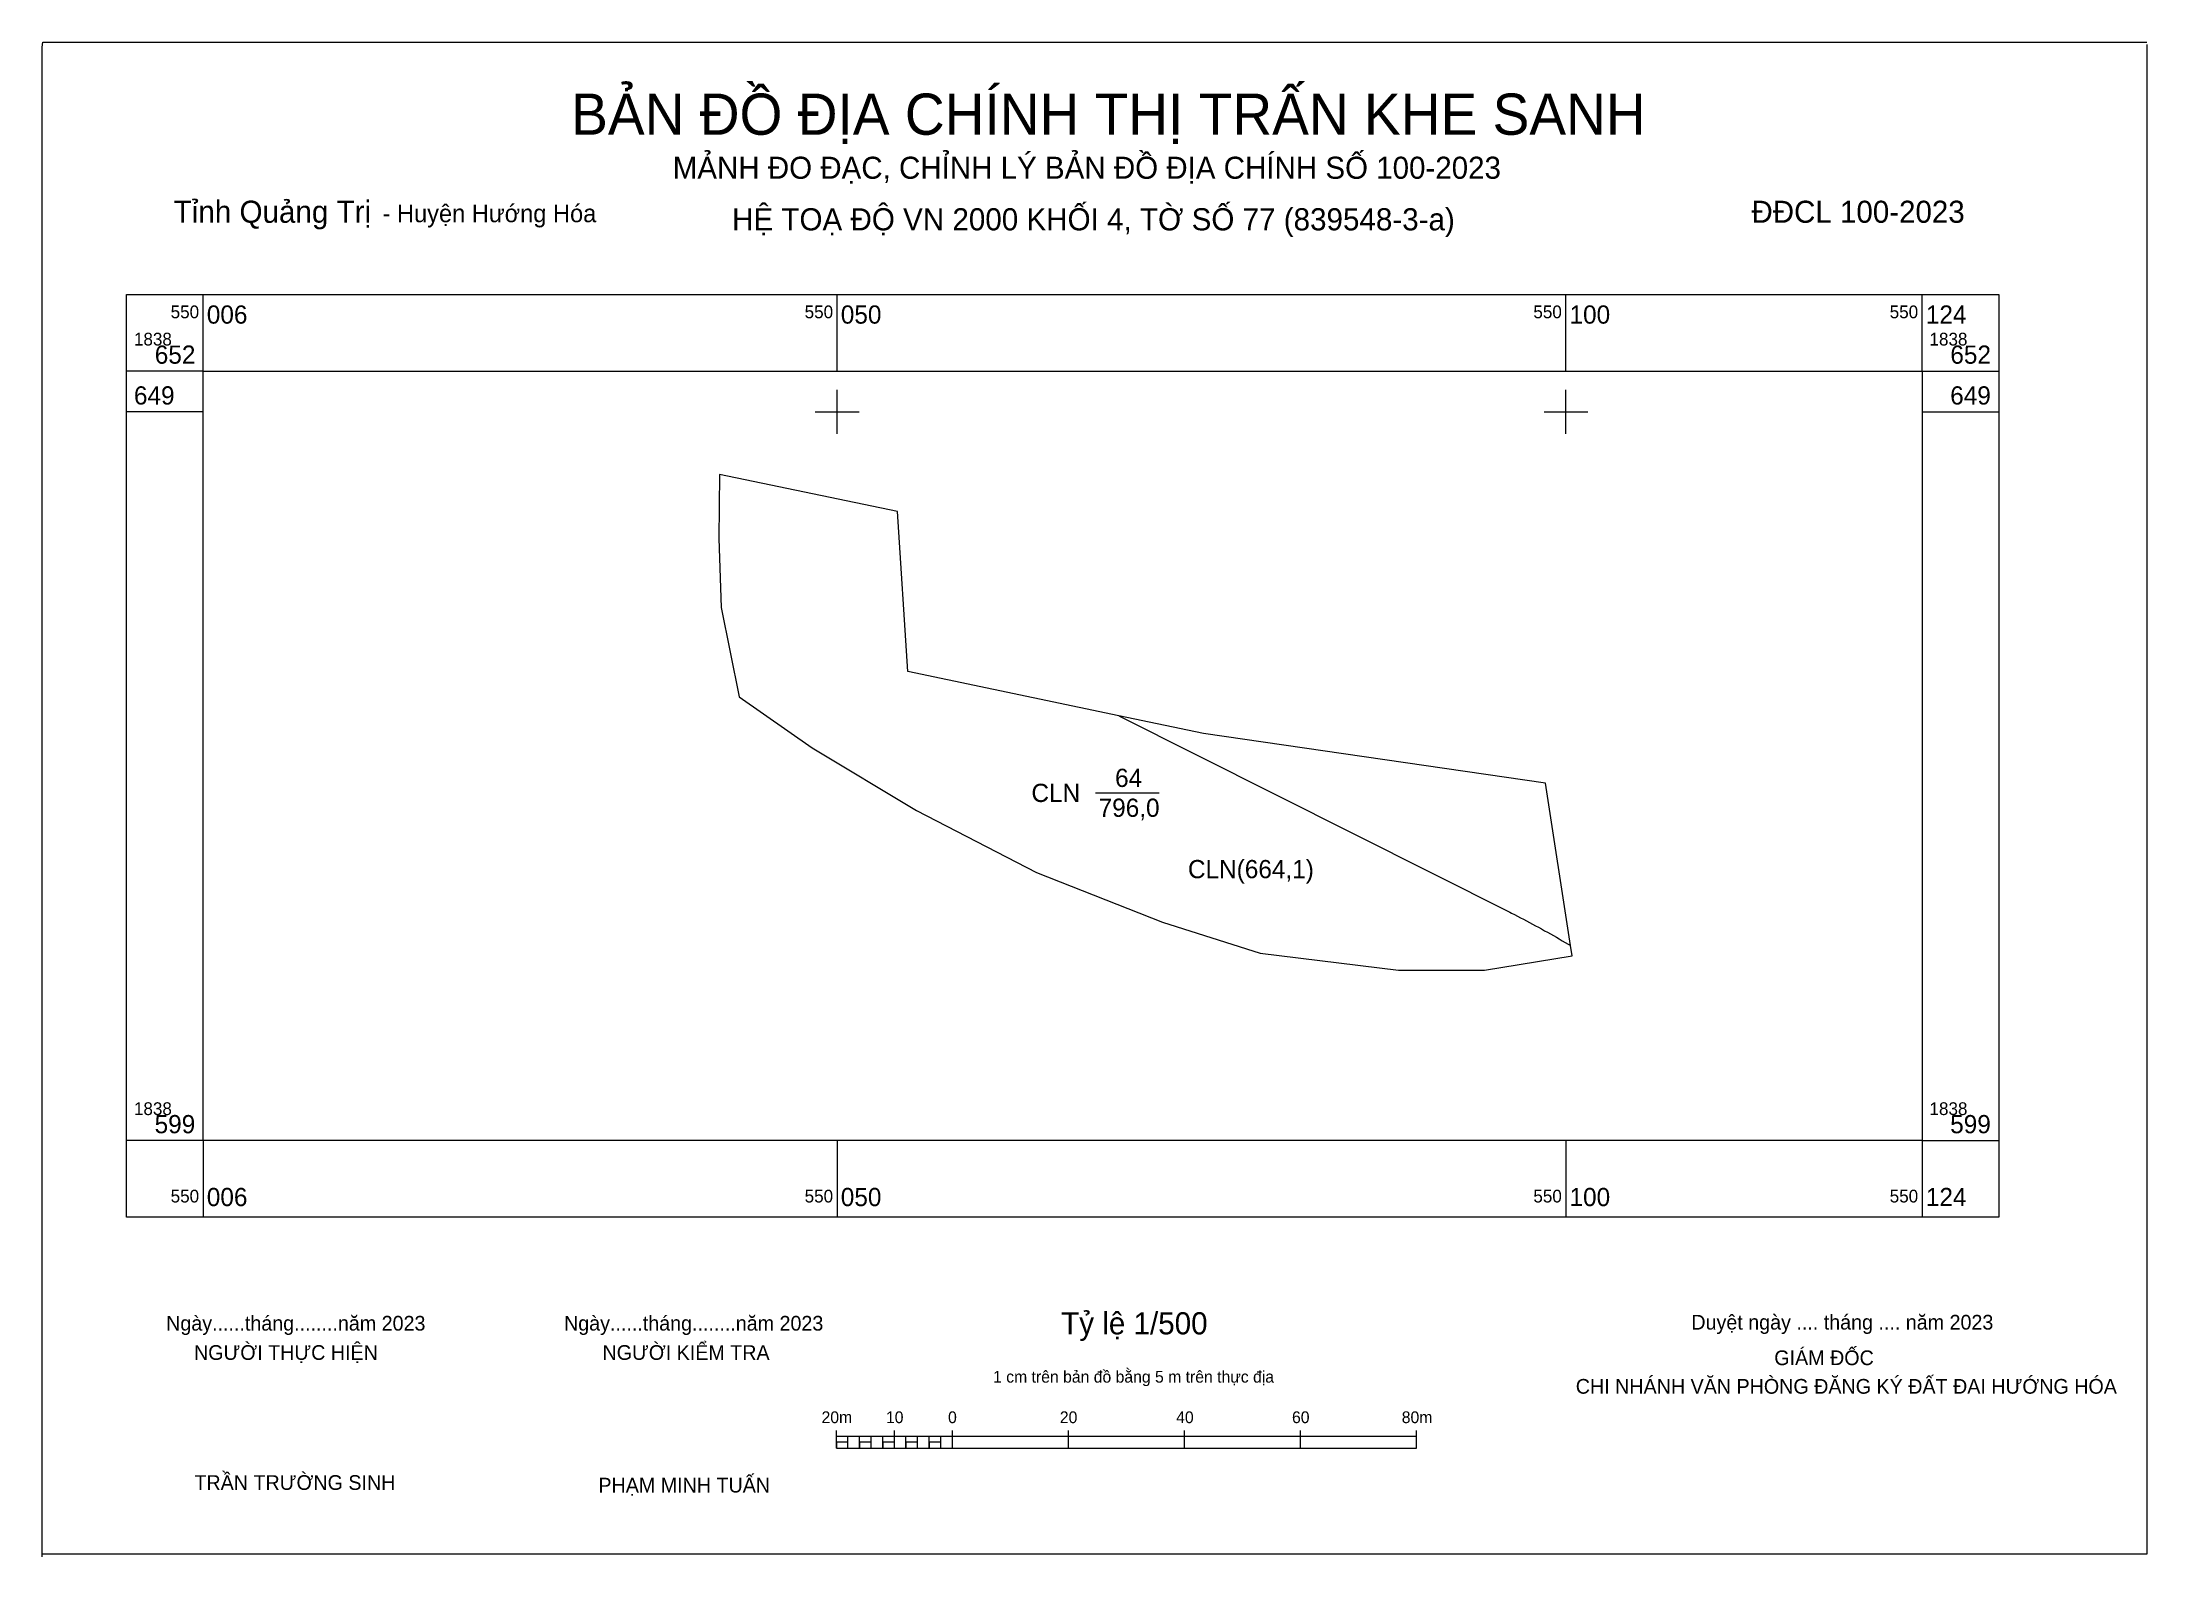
# Model space of a CAD drawing. Extents: x 549995 to 550140, y 1838571 to 1838675.
import ezdxf

# ---------------------------------------------------------------- set-up
doc = ezdxf.new("R2010")
doc.units = 0
for name, color, linetype in [('Level 10', 7, 'Continuous'), ('Level 11', 7, 'Continuous'), ('Level 13', 7, 'Continuous'), ('Level 2', 7, 'Continuous'), ('Level 50', 7, 'Continuous'), ('Level 63', 7, 'Continuous')]:
    doc.layers.add(name, color=color, linetype=linetype)

msp = doc.modelspace()

# ---------------------------------------------------------------- linework, layer by layer
at = {"layer": 'Level 10'}
msp.add_lwpolyline([(550100.43, 1838612.64), (550100.32, 1838613.35), (550098.61, 1838624.48), (550075.13, 1838627.9), (550069.33, 1838629.12), (550054.84, 1838632.16), (550054.14, 1838643.14), (550041.92, 1838645.67), (550041.89, 1838641.27), (550042.04, 1838636.55), (550043.28, 1838630.42), (550048.29, 1838626.92), (550055.44, 1838622.62), (550063.67, 1838618.37), (550072.33, 1838614.95), (550079.02, 1838612.82), (550088.51, 1838611.67), (550094.42, 1838611.65), (550100.43, 1838612.64)], dxfattribs=at)
at = {"layer": 'Level 11'}
for p, q in [((549995.45, 1838674.99), (549995.49, 1838675.34)), ((549995.45, 1838571.4), (549995.45, 1838674.99)), ((549995.49, 1838675.34), (550139.86, 1838675.34)), ((550139.87, 1838675.18), (550139.87, 1838571.59)), ((550139.86, 1838571.59), (549995.49, 1838571.59))]:
    msp.add_line(p, q, dxfattribs=at)
at = {"layer": 'Level 13'}
msp.add_lwpolyline([(550067.73, 1838623.83), (550072.09, 1838623.83)], dxfattribs=at)
at = {"layer": 'Level 2'}
for p, q in [((550049.95, 1838578.87), (550049.95, 1838580.08)), ((550049.95, 1838579.68), (550089.76, 1838579.68)), ((550050.74, 1838578.87), (550050.74, 1838579.68)), ((550051.54, 1838578.87), (550051.54, 1838579.68)), ((550052.34, 1838578.87), (550052.34, 1838579.68)), ((550053.13, 1838578.87), (550053.13, 1838579.68)), ((550053.93, 1838578.87), (550053.93, 1838580.08)), ((550054.72, 1838578.87), (550054.72, 1838579.68)), ((550055.52, 1838578.87), (550055.52, 1838579.68)), ((550056.32, 1838578.87), (550056.32, 1838579.68)), ((550057.11, 1838578.87), (550057.11, 1838579.68)), ((550057.91, 1838578.87), (550057.91, 1838580.08)), ((550065.87, 1838578.87), (550065.87, 1838580.08)), ((550073.83, 1838578.87), (550073.83, 1838580.08)), ((550081.8, 1838578.87), (550081.8, 1838580.08)), ((550089.76, 1838578.87), (550089.76, 1838580.08)), ((550049.95, 1838578.87), (550089.76, 1838578.87))]:
    msp.add_line(p, q, dxfattribs=at)
for points in [[(550049.95, 1838578.87), (550050.74, 1838578.87), (550050.74, 1838579.27), (550049.95, 1838579.27)], [(550051.54, 1838578.87), (550052.34, 1838578.87), (550052.34, 1838579.27), (550051.54, 1838579.27)], [(550053.13, 1838578.87), (550053.93, 1838578.87), (550053.93, 1838579.27), (550053.13, 1838579.27)], [(550054.72, 1838578.87), (550055.52, 1838578.87), (550055.52, 1838579.27), (550054.72, 1838579.27)], [(550056.32, 1838578.87), (550057.11, 1838578.87), (550057.11, 1838579.27), (550056.32, 1838579.27)]]:
    msp.add_lwpolyline(points, close=True, dxfattribs=at)
at = {"layer": 'Level 50'}
msp.add_lwpolyline([(550069.33, 1838629.12), (550096.15, 1838615.63), (550096.26, 1838615.58), (550096.47, 1838615.47), (550096.68, 1838615.36), (550096.89, 1838615.26), (550097.09, 1838615.15), (550097.3, 1838615.04), (550097.51, 1838614.93), (550097.71, 1838614.82), (550097.92, 1838614.71), (550098.13, 1838614.6), (550098.33, 1838614.49), (550098.54, 1838614.37), (550098.74, 1838614.26), (550098.94, 1838614.15), (550099.15, 1838614.03), (550099.35, 1838613.92), (550099.55, 1838613.8), (550099.75, 1838613.68), (550099.96, 1838613.56), (550100.16, 1838613.45), (550100.32, 1838613.35)], dxfattribs=at)
at = {"layer": 'Level 63'}
for p, q in [((550006.5, 1838652.77), (550006.5, 1838658.02)), ((550050, 1838652.77), (550050, 1838658.02)), ((550100, 1838652.77), (550100, 1838658.02)), ((550124.45, 1838652.77), (550124.45, 1838658.02)), ((550006.5, 1838652.77), (550001.25, 1838652.77)), ((550124.45, 1838652.77), (550129.7, 1838652.77)), ((550050, 1838648.47), (550050, 1838651.47)), ((550100, 1838648.47), (550100, 1838651.47)), ((550006.5, 1838649.97), (550001.25, 1838649.97)), ((550048.5, 1838649.97), (550051.5, 1838649.97)), ((550098.5, 1838649.97), (550101.5, 1838649.97)), ((550124.45, 1838649.97), (550129.7, 1838649.97)), ((550006.5, 1838599.97), (550001.25, 1838599.97)), ((550006.5, 1838599.97), (550001.25, 1838599.97)), ((550006.5, 1838599.97), (550006.5, 1838594.72)), ((550050, 1838599.97), (550050, 1838594.72)), ((550100, 1838599.97), (550100, 1838594.72)), ((550124.45, 1838599.97), (550124.45, 1838594.72)), ((550124.45, 1838599.97), (550129.7, 1838599.97)), ((550124.45, 1838599.97), (550129.7, 1838599.97))]:
    msp.add_line(p, q, dxfattribs=at)
for points in [[(550001.25, 1838658.02), (550129.7, 1838658.02), (550129.7, 1838594.72), (550001.25, 1838594.72), (550001.25, 1838658.02)], [(550006.5, 1838652.77), (550124.45, 1838652.77), (550124.45, 1838599.97), (550006.5, 1838599.97), (550006.5, 1838652.77)]]:
    msp.add_lwpolyline(points, dxfattribs=at)

# ---------------------------------------------------------------- texts
at = {"layer": 'Level 13'}
for s, p in [('64', (550069.07, 1838624.23)), ('CLN ', (550063.33, 1838623.2)), ('796,0', (550067.94, 1838622.18))]:
    msp.add_text(s, height=1.25, dxfattribs=at).set_placement(p)
at = {"layer": 'Level 2'}
for s, height, p in [('BẢN ĐỒ ĐỊA CHÍNH THỊ TRẤN KHE SANH', 2.827, (550031.75, 1838668.98)), ('MẢNH ĐO ĐẠC, CHỈNH LÝ BẢN ĐỒ ĐỊA CHÍNH SỐ 100-2023', 1.5143, (550038.72, 1838665.96)), ('Tỉnh Quảng Trị', 1.5185, (550004.48, 1838662.94)), ('HỆ TOẠ ĐỘ VN 2000 KHỐI 4, TỜ SỐ 77 (839548-3-a)', 1.5185, (550042.79, 1838662.42)), (' ĐĐCL 100-2023', 1.5143, (550112.17, 1838662.94)), ('- Huyện Hướng Hóa', 1.2116, (550018.81, 1838662.98)), ('CLN(664,1)', 1.25, (550074.07, 1838617.97)), ('Ngày......tháng........năm 2023', 1.0099, (550003.96, 1838586.93)), ('Ngày......tháng........năm 2023', 1.0099, (550031.26, 1838586.93)), ('Tỷ lệ 1/500', 1.5189, (550065.37, 1838586.67)), ('Duyệt ngày .... tháng .... năm 2023', 1.0099, (550108.61, 1838587)), ('NGƯỜI THỰC HIỆN', 1.0099, (550005.87, 1838584.92)), ('NGƯỜI KIỂM TRA', 1.0099, (550033.9, 1838584.92)), ('GIÁM ĐỐC', 1.01, (550114.3, 1838584.56)), ('1 cm trên bản đồ bằng 5 m trên thực địa', 0.8078, (550060.7, 1838583.36)), ('CHI NHÁNH VĂN PHÒNG ĐĂNG KÝ ĐẤT ĐAI HƯỚNG HÓA', 1.0099, (550100.68, 1838582.6)), ('20m', 0.808, (550048.93, 1838580.58)), ('10', 0.808, (550053.35, 1838580.58)), ('0', 0.808, (550057.61, 1838580.58)), ('20', 0.808, (550065.28, 1838580.58)), ('40', 0.808, (550073.26, 1838580.58)), ('60', 0.808, (550081.21, 1838580.58)), ('80m', 0.808, (550088.74, 1838580.58)), ('TRẦN TRƯỜNG SINH', 1.0099, (550005.9, 1838576)), ('PHẠM MINH TUẤN', 1.0099, (550033.62, 1838575.82))]:
    msp.add_text(s, height=height, dxfattribs=at).set_placement(p)
at = {"layer": 'Level 63'}
for s, height, p in [('550', 0.875, (550004.27, 1838656.39)), ('006', 1.25, (550006.75, 1838656.02)), ('550', 0.875, (550047.77, 1838656.39)), ('050', 1.25, (550050.25, 1838656.02)), ('550', 0.875, (550097.77, 1838656.39)), ('100', 1.25, (550100.25, 1838656.02)), ('550', 0.875, (550122.22, 1838656.39)), ('124', 1.25, (550124.7, 1838656.02)), ('1838', 0.875, (550001.75, 1838654.52)), ('652', 1.25, (550003.18, 1838653.27)), ('1838', 0.875, (550124.95, 1838654.52)), ('652', 1.25, (550126.38, 1838653.27)), ('649', 1.25, (550001.75, 1838650.47)), ('649', 1.25, (550126.37, 1838650.47)), ('1838', 0.875, (550001.75, 1838601.72)), ('1838', 0.875, (550001.75, 1838601.72)), ('1838', 0.875, (550124.95, 1838601.72)), ('1838', 0.875, (550124.95, 1838601.72)), ('599', 1.25, (550003.17, 1838600.47)), ('599', 1.25, (550003.17, 1838600.47)), ('599', 1.25, (550126.37, 1838600.47)), ('599', 1.25, (550126.37, 1838600.47)), ('550', 0.875, (550004.27, 1838595.72)), ('006', 1.25, (550006.75, 1838595.47)), ('550', 0.875, (550047.77, 1838595.72)), ('050', 1.25, (550050.25, 1838595.47)), ('550', 0.875, (550097.77, 1838595.72)), ('100', 1.25, (550100.25, 1838595.47)), ('550', 0.875, (550122.22, 1838595.72)), ('124', 1.25, (550124.7, 1838595.47))]:
    msp.add_text(s, height=height, dxfattribs=at).set_placement(p)

doc.saveas('drawing.dxf')
